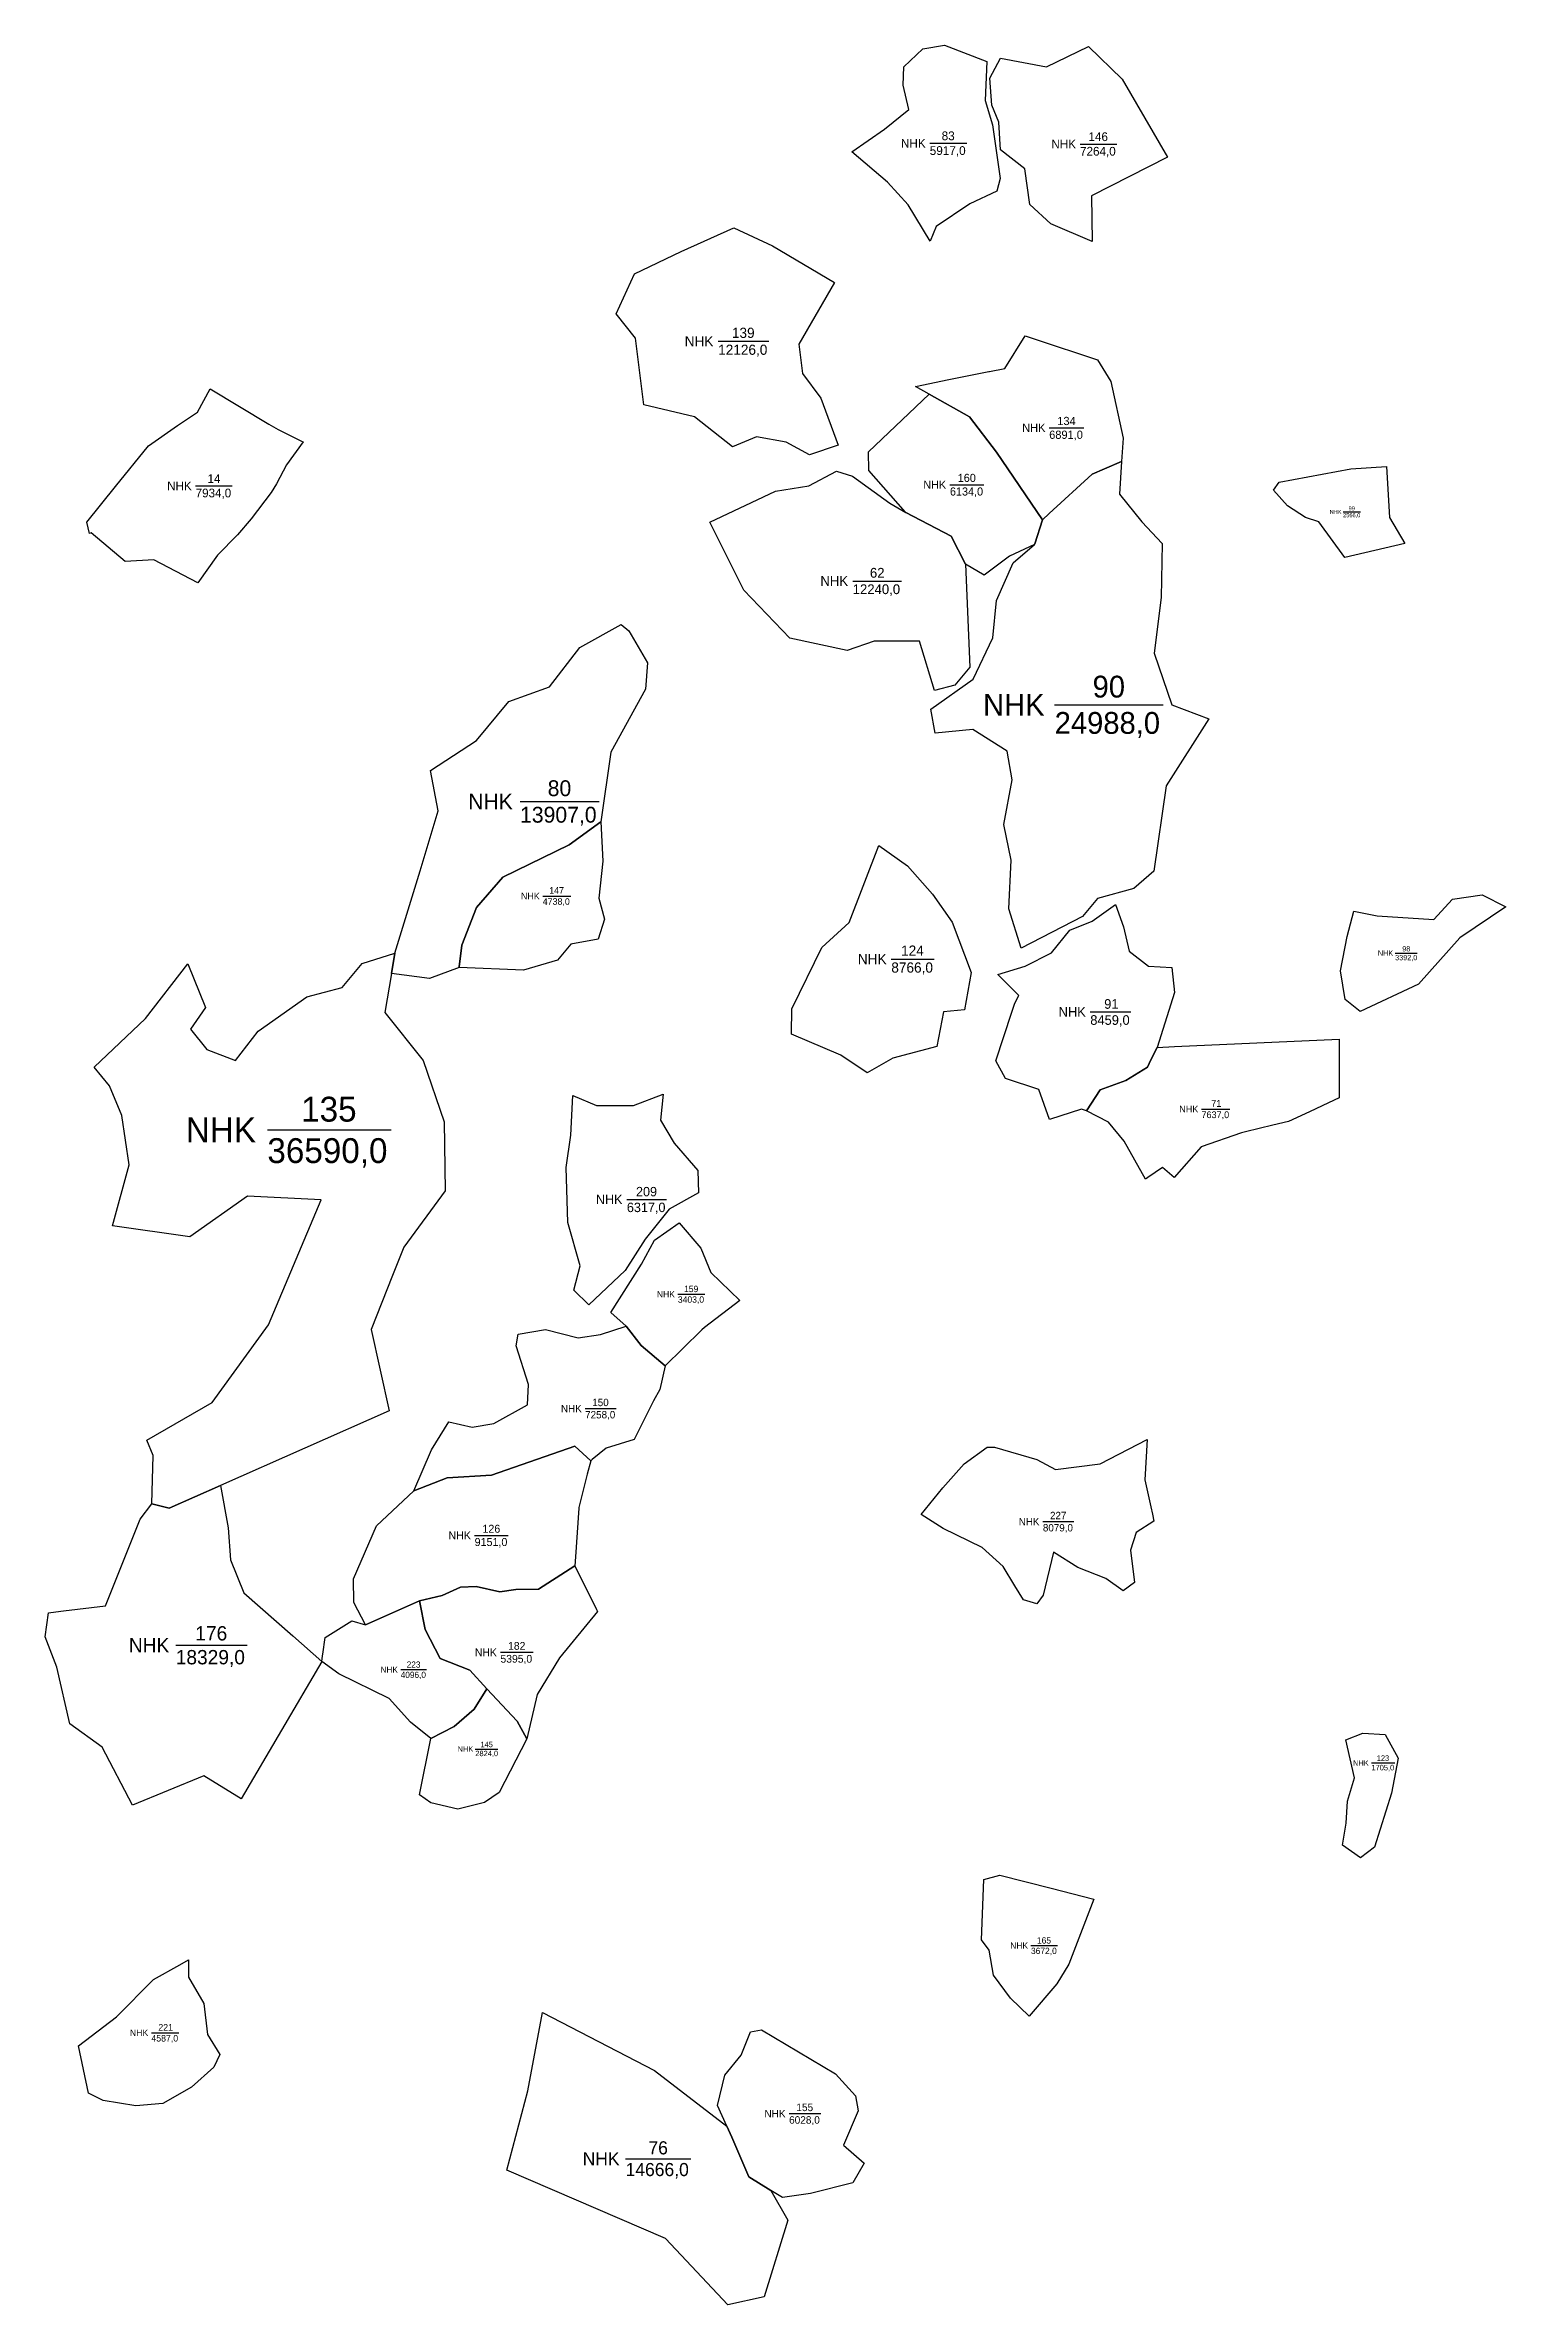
# Model space of a CAD drawing. Extents: x 546371 to 550543, y 1820810 to 1826662.
# Drawn here: x 546810 to 547692, y 1824003 to 1825366 of the extents above; entities that cross this region are included whole.
import ezdxf

# ---------------------------------------------------------------- set-up
doc = ezdxf.new("R2010")
doc.units = 0
doc.layers.add('CanhThua', color=7, linetype='Continuous')
doc.layers.add('NhanDiaChinhThua', color=7, linetype='Continuous')

msp = doc.modelspace()

# ---------------------------------------------------------------- linework, layer by layer
at = {"layer": 'CanhThua'}
for p, q in [((547328.7, 1825353.2), (547340.1, 1825364)), ((547340.1, 1825364), (547353.2, 1825366.2)), ((547353.2, 1825366.2), (547378.7, 1825356.5)), ((547380.6, 1825346.3), (547387.1, 1825358.5)), ((547387.1, 1825358.5), (547414.7, 1825353.2)), ((547414.7, 1825353.2), (547440.2, 1825365.5)), ((547440.2, 1825365.5), (547460.4, 1825345.7)), ((547328.2, 1825342.2), (547328.7, 1825353.2)), ((547378.7, 1825356.5), (547377.8, 1825332.8)), ((547381.8, 1825330.1), (547380.6, 1825346.3)), ((547460.4, 1825345.7), (547487.8, 1825298.6)), ((547331.6, 1825327.5), (547328.2, 1825342.2)), ((547377.8, 1825332.8), (547382.2, 1825318.2)), ((547386, 1825319.8), (547381.8, 1825330.1)), ((547316.9, 1825315.5), (547331.6, 1825327.5)), ((547382.2, 1825318.2), (547386.9, 1825285.8)), ((547387.1, 1825303.2), (547386, 1825319.8)), ((547297.2, 1825301.9), (547316.9, 1825315.5)), ((547401.6, 1825291.7), (547387.1, 1825303.2)), ((547318.8, 1825283.6), (547297.2, 1825301.9)), ((547404.8, 1825270.1), (547401.6, 1825291.7)), ((547487.8, 1825298.6), (547442, 1825275.4)), ((547331.3, 1825270), (547318.8, 1825283.6)), ((547384.7, 1825278.2), (547368.6, 1825270.5)), ((547386.9, 1825285.8), (547384.7, 1825278.2)), ((547442, 1825275.4), (547442.3, 1825247.8)), ((547344.6, 1825247.9), (547331.3, 1825270)), ((547368.6, 1825270.5), (547348.2, 1825256.8)), ((547417.3, 1825258.5), (547404.8, 1825270.1)), ((547194.3, 1825241.7), (547226.1, 1825256.1)), ((547226.1, 1825256.1), (547249.3, 1825245.1)), ((547348.2, 1825256.8), (547344.6, 1825247.9)), ((547442.3, 1825247.8), (547417.3, 1825258.5)), ((547166, 1825228.2), (547194.3, 1825241.7)), ((547249.3, 1825245.1), (547286.9, 1825223.1)), ((547155.1, 1825204.1), (547166, 1825228.2)), ((547286.9, 1825223.1), (547265.2, 1825185.9)), ((547166.7, 1825189.5), (547155.1, 1825204.1)), ((547171.7, 1825149.3), (547166.7, 1825189.5)), ((547265.2, 1825185.9), (547267.6, 1825168.1)), ((547389.7, 1825171.2), (547401.8, 1825190.8)), ((547389.7, 1825171.2), (547401.8, 1825190.8)), ((547401.8, 1825190.8), (547408, 1825188.8)), ((547401.8, 1825190.8), (547408, 1825188.8)), ((547408, 1825188.8), (547445.6, 1825176.4)), ((547408, 1825188.8), (547445.6, 1825176.4)), ((547267.6, 1825168.1), (547278.5, 1825153.3)), ((547355.8, 1825164.6), (547380, 1825169.3)), ((547355.8, 1825164.6), (547380, 1825169.3)), ((547380, 1825169.3), (547380.4, 1825169.3)), ((547380, 1825169.3), (547380.4, 1825169.3)), ((547380.4, 1825169.3), (547389.7, 1825171.2)), ((547380.4, 1825169.3), (547389.7, 1825171.2)), ((547445.6, 1825176.4), (547453.7, 1825163.4)), ((547445.6, 1825176.4), (547453.7, 1825163.4)), ((546902.4, 1825144.8), (546910, 1825158.9)), ((546910, 1825158.9), (546945.3, 1825137.6)), ((547278.5, 1825153.3), (547289, 1825124.8)), ((547307.4, 1825120.9), (547343.9, 1825155.7)), ((547307.4, 1825120.9), (547343.9, 1825155.7)), ((547335.8, 1825160.3), (547355.8, 1825164.6)), ((547335.8, 1825160.3), (547355.8, 1825164.6)), ((547343.9, 1825155.7), (547335.8, 1825160.3)), ((547343.9, 1825155.7), (547335.8, 1825160.3)), ((547343.9, 1825155.7), (547368.3, 1825141.9)), ((547343.9, 1825155.7), (547368.3, 1825141.9)), ((547368.3, 1825141.9), (547343.9, 1825155.7)), ((547368.3, 1825141.9), (547343.9, 1825155.7)), ((547453.7, 1825163.4), (547461, 1825129.1)), ((547453.7, 1825163.4), (547461, 1825129.1)), ((546892.6, 1825138.4), (546902.4, 1825144.8)), ((547202.3, 1825141.9), (547171.7, 1825149.3)), ((547225.3, 1825123.9), (547202.3, 1825141.9)), ((547368.3, 1825141.9), (547384.5, 1825120.6)), ((547368.3, 1825141.9), (547384.5, 1825120.6)), ((547384.5, 1825120.6), (547368.3, 1825141.9)), ((547384.5, 1825120.6), (547368.3, 1825141.9)), ((546872.7, 1825124.5), (546890.2, 1825136.8)), ((546890.2, 1825136.8), (546892.6, 1825138.4)), ((546945.3, 1825137.6), (546951.1, 1825134.4)), ((546951.1, 1825134.4), (546965.2, 1825127.3)), ((546966.2, 1825126.8), (546956.1, 1825113)), ((546965.2, 1825127.3), (546966.2, 1825126.8)), ((547239.7, 1825129.9), (547225.3, 1825123.9)), ((547257.7, 1825126.7), (547239.7, 1825129.9)), ((547271.7, 1825119), (547257.7, 1825126.7)), ((547289, 1825124.8), (547271.7, 1825119)), ((547461, 1825129.1), (547460.1, 1825115.1)), ((547461, 1825129.1), (547460.1, 1825115.1)), ((546852.8, 1825099.9), (546872.7, 1825124.5)), ((546956.1, 1825113), (546950, 1825101.5)), ((547307.5, 1825109.7), (547307.4, 1825120.9)), ((547307.5, 1825109.7), (547307.4, 1825120.9)), ((547384.5, 1825120.6), (547412.3, 1825079.9)), ((547384.5, 1825120.6), (547412.3, 1825079.9)), ((547412.3, 1825079.9), (547384.5, 1825120.6)), ((547412.3, 1825079.9), (547384.5, 1825120.6)), ((547449.8, 1825110.7), (547460.1, 1825115.1)), ((547460.1, 1825115.1), (547449.8, 1825110.7)), ((547460.1, 1825115.1), (547449.8, 1825110.7)), ((547460.1, 1825115.1), (547458.9, 1825095.4)), ((547598.4, 1825110.7), (547620, 1825112.1)), ((547620, 1825112.1), (547621.8, 1825081.3)), ((546835.5, 1825078.5), (546852.8, 1825099.9)), ((546950, 1825101.5), (546946.7, 1825096.3)), ((547251.2, 1825097.2), (547271.3, 1825100.3)), ((547271.3, 1825100.3), (547288, 1825109.1)), ((547288, 1825109.1), (547297.6, 1825106.1)), ((547297.6, 1825106.1), (547320.2, 1825089.9)), ((547329.6, 1825084.5), (547307.5, 1825109.7)), ((547329.6, 1825084.5), (547307.5, 1825109.7)), ((547416.4, 1825083.7), (547442.3, 1825107.4)), ((547442.3, 1825107.4), (547416.4, 1825083.7)), ((547442.3, 1825107.4), (547416.4, 1825083.7)), ((547442.3, 1825107.4), (547449.8, 1825110.7)), ((547449.8, 1825110.7), (547442.3, 1825107.4)), ((547449.8, 1825110.7), (547442.3, 1825107.4)), ((547551.7, 1825097.7), (547555.2, 1825102.5)), ((547560.3, 1825088.3), (547551.7, 1825097.7)), ((547555.2, 1825102.5), (547598.4, 1825110.7)), ((546946.7, 1825096.3), (546934.8, 1825080.4)), ((547211.6, 1825078.5), (547251.2, 1825097.2)), ((547320.2, 1825089.9), (547329.8, 1825084.2)), ((547329.8, 1825084.2), (547329.6, 1825084.5)), ((547329.8, 1825084.2), (547329.6, 1825084.5)), ((547329.8, 1825084.2), (547357.3, 1825070)), ((547357.3, 1825070), (547329.8, 1825084.2)), ((547357.3, 1825070), (547329.8, 1825084.2)), ((547458.9, 1825095.4), (547472.4, 1825078.7)), ((547571.2, 1825081.3), (547560.3, 1825088.3)), ((546837.2, 1825071.5), (546835.5, 1825078.5)), ((546838.2, 1825072), (546837.2, 1825071.5)), ((546858.6, 1825054.6), (546838.2, 1825072)), ((546926.4, 1825070.8), (546914.4, 1825058.6)), ((546934.8, 1825080.4), (546926.4, 1825070.8)), ((547232, 1825037.4), (547211.6, 1825078.5)), ((547407.8, 1825065.4), (547412.3, 1825079.9)), ((547412.3, 1825079.9), (547407.8, 1825065.4)), ((547412.3, 1825079.9), (547407.8, 1825065.4)), ((547412.3, 1825079.9), (547416.4, 1825083.7)), ((547416.4, 1825083.7), (547412.3, 1825079.9)), ((547416.4, 1825083.7), (547412.3, 1825079.9)), ((547472.4, 1825078.7), (547484.6, 1825065.5)), ((547579.1, 1825078.7), (547571.2, 1825081.3)), ((547594.9, 1825057.2), (547579.1, 1825078.7)), ((547621.8, 1825081.3), (547631, 1825065.6)), ((546914.4, 1825058.6), (546902.6, 1825041.8)), ((547357.3, 1825070), (547365.9, 1825053.1)), ((547365.9, 1825053.1), (547357.3, 1825070)), ((547365.9, 1825053.1), (547357.3, 1825070)), ((547392.4, 1825058), (547377.2, 1825046.4)), ((547392.4, 1825058), (547377.2, 1825046.4)), ((547407.5, 1825065), (547392.4, 1825058)), ((547407.5, 1825065), (547392.4, 1825058)), ((547394.7, 1825053.9), (547407.5, 1825065)), ((547407.5, 1825065), (547407.8, 1825065.4)), ((547407.8, 1825065.4), (547407.5, 1825065)), ((547407.8, 1825065.4), (547407.5, 1825065)), ((547484.6, 1825065.5), (547484, 1825033)), ((547631, 1825065.6), (547594.9, 1825057.2)), ((546876, 1825055.7), (546858.6, 1825054.6)), ((546902.6, 1825041.8), (546876, 1825055.7)), ((547365.9, 1825053.1), (547368.4, 1824990.9)), ((547377.2, 1825046.4), (547365.9, 1825053.1)), ((547377.2, 1825046.4), (547365.9, 1825053.1)), ((547384.5, 1825031.1), (547394.7, 1825053.9)), ((547259.8, 1825008.5), (547232, 1825037.4)), ((547382.3, 1825008.6), (547384.5, 1825031.1)), ((547484, 1825033), (547479.7, 1824999.4)), ((547133.1, 1825002.8), (547158.1, 1825016.7)), ((547158.1, 1825016.7), (547162.7, 1825012.8)), ((547114.7, 1824979), (547133.1, 1825002.8)), ((547162.7, 1825012.8), (547173.9, 1824993.6)), ((547294.5, 1825001), (547259.8, 1825008.5)), ((547310.8, 1825006.7), (547294.5, 1825001)), ((547338.1, 1825006.7), (547310.8, 1825006.7)), ((547347.1, 1824976.8), (547338.1, 1825006.7)), ((547370.6, 1824983.6), (547382.3, 1825008.6)), ((547173.9, 1824993.6), (547172.7, 1824977.6)), ((547368.4, 1824990.9), (547359.4, 1824980.1)), ((547479.7, 1824999.4), (547490.5, 1824968.2)), ((547090.2, 1824970.3), (547114.7, 1824979)), ((547172.7, 1824977.6), (547151.9, 1824939.7)), ((547344.9, 1824965.5), (547370.6, 1824983.6)), ((547359.4, 1824980.1), (547347.1, 1824976.8)), ((547070.8, 1824946.6), (547090.2, 1824970.3)), ((547347.5, 1824951.1), (547344.9, 1824965.5)), ((547490.5, 1824968.2), (547512.7, 1824959.7)), ((547370.4, 1824953.3), (547347.5, 1824951.1)), ((547391.1, 1824940.3), (547370.4, 1824953.3)), ((547512.7, 1824959.7), (547487.1, 1824919.3)), ((547043, 1824928.5), (547070.8, 1824946.6)), ((547151.9, 1824939.7), (547145.7, 1824897.5)), ((547394.1, 1824922.9), (547391.1, 1824940.3)), ((547047.6, 1824904.2), (547043, 1824928.5)), ((547389, 1824895.9), (547394.1, 1824922.9)), ((547487.1, 1824919.3), (547479.6, 1824867.9)), ((547036.7, 1824868), (547047.6, 1824904.2)), ((547145.7, 1824897.5), (547126.7, 1824883.8)), ((547126.7, 1824883.8), (547145.7, 1824897.5)), ((547145.7, 1824897.5), (547146.9, 1824873.8)), ((547393.5, 1824874.4), (547389, 1824895.9)), ((547126.7, 1824883.8), (547086.6, 1824864.3)), ((547086.6, 1824864.3), (547126.7, 1824883.8)), ((547295.7, 1824836.9), (547313.5, 1824883.4)), ((547313.5, 1824883.4), (547330.8, 1824871)), ((547021.5, 1824818.4), (547036.7, 1824868)), ((547146.9, 1824873.8), (547144.6, 1824851.5)), ((547330.8, 1824871), (547346, 1824854)), ((547392, 1824845), (547393.5, 1824874.4)), ((547479.6, 1824867.9), (547467.4, 1824857.4)), ((547086.6, 1824864.3), (547070.8, 1824845.9)), ((547070.8, 1824845.9), (547086.6, 1824864.3)), ((547346, 1824854), (547357.9, 1824837.1)), ((547467.4, 1824857.4), (547445.6, 1824851.3)), ((547659.8, 1824851), (547677.7, 1824853.6)), ((547677.7, 1824853.6), (547692, 1824846.3)), ((547070.8, 1824845.9), (547061.8, 1824823.1)), ((547061.8, 1824823.1), (547070.8, 1824845.9)), ((547148, 1824838.9), (547144.2, 1824826.8)), ((547144.6, 1824851.5), (547148, 1824838.9)), ((547399.5, 1824821.3), (547392, 1824845)), ((547436.6, 1824840.4), (547399.5, 1824821.3)), ((547445.6, 1824851.3), (547436.6, 1824840.4)), ((547442.3, 1824837.6), (547456.4, 1824847.7)), ((547456.4, 1824847.7), (547461.3, 1824834.2)), ((547596.2, 1824828.5), (547600.3, 1824843.6)), ((547600.3, 1824843.6), (547614.4, 1824840.9)), ((547614.4, 1824840.9), (547648.6, 1824838.6)), ((547648.6, 1824838.6), (547659.8, 1824851)), ((547692, 1824846.3), (547664.2, 1824827.5)), ((547144.2, 1824826.8), (547127.7, 1824823.8)), ((547279.1, 1824821.8), (547295.7, 1824836.9)), ((547357.9, 1824837.1), (547369.4, 1824806.7)), ((547417.7, 1824818.6), (547428.8, 1824832.2)), ((547428.8, 1824832.2), (547442.3, 1824837.6)), ((547461.3, 1824834.2), (547464.6, 1824819.5)), ((547592.3, 1824807.6), (547596.2, 1824828.5)), ((547664.2, 1824827.5), (547639.4, 1824799.7)), ((546871, 1824779), (546896.4, 1824811.9)), ((546896.4, 1824811.9), (546907.1, 1824785.5)), ((546989.7, 1824797.7), (547001.8, 1824812.2)), ((547001.8, 1824812.2), (547021.5, 1824818.4)), ((547019.4, 1824806.1), (547021.5, 1824818.4)), ((547021.5, 1824818.4), (547019.4, 1824806.1)), ((547061.8, 1824823.1), (547060.2, 1824810.1)), ((547060.2, 1824810.1), (547061.8, 1824823.1)), ((547119.6, 1824814.1), (547099.1, 1824808.1)), ((547127.7, 1824823.8), (547119.6, 1824814.1)), ((547261.2, 1824785.2), (547279.1, 1824821.8)), ((547401.8, 1824810.4), (547417.7, 1824818.6)), ((547464.6, 1824819.5), (547476.4, 1824810.5)), ((546968.4, 1824791.9), (546989.7, 1824797.7)), ((547019.4, 1824806.1), (547015.5, 1824782.6)), ((547042.4, 1824803.1), (547019.4, 1824806.1)), ((547060.2, 1824809.7), (547042.4, 1824803.1)), ((547060.2, 1824810.1), (547060.2, 1824809.7)), ((547060.2, 1824809.7), (547060.2, 1824810.1)), ((547099.1, 1824808.1), (547060.2, 1824809.7)), ((547369.4, 1824806.7), (547365.2, 1824784.2)), ((547385.5, 1824805.5), (547401.8, 1824810.4)), ((547398.1, 1824792.8), (547385.5, 1824805.5)), ((547476.4, 1824810.5), (547490.5, 1824809.7)), ((547490.5, 1824809.7), (547492.1, 1824794.6)), ((547595.1, 1824790.3), (547592.3, 1824807.6)), ((547639.4, 1824799.7), (547604.1, 1824783.1)), ((546907.1, 1824785.5), (546898.1, 1824772.4)), ((546938.9, 1824771.2), (546968.4, 1824791.9)), ((547260.9, 1824769.4), (547261.1, 1824785)), ((547261.1, 1824785), (547261.2, 1824785.2)), ((547365.2, 1824784.2), (547352.6, 1824783)), ((547393.9, 1824782.7), (547395.7, 1824788.2)), ((547395.7, 1824788.2), (547398.1, 1824792.8)), ((547492.1, 1824794.6), (547481.5, 1824761.5)), ((547604.1, 1824783.1), (547595.1, 1824790.3)), ((546840, 1824749.6), (546871, 1824779)), ((546898.1, 1824772.4), (546908, 1824760.2)), ((546925.3, 1824753.5), (546938.9, 1824771.2)), ((547015.5, 1824782.6), (547038.6, 1824753.6)), ((547352.6, 1824783), (547348.6, 1824762.1)), ((547384.2, 1824753.4), (547393.9, 1824782.7)), ((546908, 1824760.2), (546925.3, 1824753.5)), ((547290.6, 1824756.8), (547260.9, 1824769.4)), ((547306.5, 1824746.2), (547290.6, 1824756.8)), ((547348.6, 1824762.1), (547322, 1824754.9)), ((547481.5, 1824761.5), (547477.8, 1824753.9)), ((547477.8, 1824753.9), (547481.5, 1824761.5)), ((547481.5, 1824761.5), (547492, 1824762)), ((547492, 1824762), (547591.4, 1824766.5)), ((547591.4, 1824766.5), (547591.5, 1824731)), ((546849.3, 1824738.3), (546840, 1824749.6)), ((547038.6, 1824753.6), (547051.2, 1824716.6)), ((547322, 1824754.9), (547306.5, 1824746.2)), ((547390, 1824742.7), (547384.2, 1824753.4)), ((547475.7, 1824749.6), (547462.7, 1824741.5)), ((547462.7, 1824741.5), (547475.7, 1824749.6)), ((547477.8, 1824753.9), (547475.7, 1824749.6)), ((547475.7, 1824749.6), (547477.8, 1824753.9)), ((546856.6, 1824720.4), (546849.3, 1824738.3)), ((547127.6, 1824708.6), (547128.8, 1824732.4)), ((547128.8, 1824732.4), (547143.1, 1824726.5)), ((547165.4, 1824726.5), (547183.4, 1824733.3)), ((547183.4, 1824733.3), (547181.8, 1824717.5)), ((547410.1, 1824736), (547390, 1824742.7)), ((547416.6, 1824718), (547410.1, 1824736)), ((547447.1, 1824735.8), (547439, 1824723.2)), ((547439, 1824723.2), (547447.1, 1824735.8)), ((547462.7, 1824741.5), (547447.1, 1824735.8)), ((547447.1, 1824735.8), (547462.7, 1824741.5)), ((547591.5, 1824731), (547584.9, 1824728)), ((546861.1, 1824690.7), (546856.6, 1824720.4)), ((547051.2, 1824716.6), (547051.8, 1824675)), ((547143.1, 1824726.5), (547165.4, 1824726.5)), ((547181.8, 1824717.5), (547190, 1824703.7)), ((547435.8, 1824724.3), (547416.6, 1824718)), ((547439, 1824723.2), (547435.8, 1824724.3)), ((547452.2, 1824716.3), (547439, 1824723.2)), ((547461.7, 1824704.9), (547452.2, 1824716.3)), ((547560.9, 1824716.8), (547551.3, 1824714.5)), ((547573.5, 1824722.6), (547560.9, 1824716.8)), ((547584.9, 1824728), (547573.5, 1824722.6)), ((547124.9, 1824689.1), (547127.6, 1824708.6)), ((547190, 1824703.7), (547204.3, 1824687.1)), ((547474.6, 1824682), (547461.7, 1824704.9)), ((547532.5, 1824710), (547508.2, 1824701.4)), ((547534.9, 1824710.6), (547532.5, 1824710)), ((547551.3, 1824714.5), (547534.9, 1824710.6)), ((546851.1, 1824653.8), (546861.1, 1824690.7)), ((547125.9, 1824655.8), (547124.9, 1824689.1)), ((547484.7, 1824689.1), (547475.9, 1824682.9)), ((547491.9, 1824683), (547484.7, 1824689.1)), ((547508.2, 1824701.4), (547491.9, 1824683)), ((547051.8, 1824675), (547026.8, 1824640.9)), ((547204.3, 1824687.1), (547204.8, 1824673.7)), ((547475.9, 1824682.9), (547474.6, 1824682)), ((546932.6, 1824671.7), (546897.8, 1824647.1)), ((546976.9, 1824669.5), (546932.6, 1824671.7)), ((546945.2, 1824594), (546976.9, 1824669.5)), ((547187.1, 1824663.8), (547172.5, 1824645.8)), ((547204.8, 1824673.7), (547187.1, 1824663.8)), ((546897.8, 1824647.1), (546851.1, 1824653.8)), ((547133.4, 1824629.6), (547125.9, 1824655.8)), ((547178.2, 1824645.1), (547193, 1824655.6)), ((547178.2, 1824645.1), (547193, 1824655.6)), ((547193, 1824655.6), (547206.1, 1824640.3)), ((547193, 1824655.6), (547206.1, 1824640.3)), ((547026.8, 1824640.9), (547020.1, 1824623.9)), ((547172.5, 1824645.8), (547160.4, 1824626.9)), ((547170.4, 1824630.7), (547178.2, 1824645.1)), ((547170.4, 1824630.7), (547178.2, 1824645.1)), ((547206.1, 1824640.3), (547212.2, 1824625.6)), ((547206.1, 1824640.3), (547212.2, 1824625.6)), ((547020.1, 1824623.9), (547007.2, 1824591.3)), ((547129.5, 1824614.9), (547133.4, 1824629.6)), ((547160.4, 1824626.9), (547138.6, 1824606.1)), ((547151.9, 1824601.6), (547170.4, 1824630.7)), ((547151.9, 1824601.6), (547170.4, 1824630.7)), ((547212.2, 1824625.6), (547229.7, 1824608.8)), ((547212.2, 1824625.6), (547229.7, 1824608.8)), ((547138.6, 1824606.1), (547129.5, 1824614.9)), ((547229.7, 1824608.8), (547208.3, 1824592.5)), ((547229.7, 1824608.8), (547208.3, 1824592.5)), ((546911.1, 1824547.3), (546945.2, 1824594)), ((547145.6, 1824588.2), (547161.1, 1824593.2)), ((547145.6, 1824588.2), (547161.1, 1824593.2)), ((547161.1, 1824593.2), (547151.9, 1824601.6)), ((547161.1, 1824593.2), (547151.9, 1824601.6)), ((547170.1, 1824581.6), (547161.1, 1824593.2)), ((547170.1, 1824581.6), (547161.1, 1824593.2)), ((547161.1, 1824593.2), (547170.1, 1824581.6)), ((547161.1, 1824593.2), (547170.1, 1824581.6)), ((547007.2, 1824591.3), (547018.1, 1824542.1)), ((547094.7, 1824581.4), (547095.9, 1824588.4)), ((547094.7, 1824581.4), (547095.9, 1824588.4)), ((547102.1, 1824558.1), (547094.7, 1824581.4)), ((547102.1, 1824558.1), (547094.7, 1824581.4)), ((547095.9, 1824588.4), (547112.4, 1824591.3)), ((547095.9, 1824588.4), (547112.4, 1824591.3)), ((547112.4, 1824591.3), (547132.1, 1824586.3)), ((547112.4, 1824591.3), (547132.1, 1824586.3)), ((547132.1, 1824586.3), (547145.6, 1824588.2)), ((547132.1, 1824586.3), (547145.6, 1824588.2)), ((547184.6, 1824569.4), (547170.1, 1824581.6)), ((547184.6, 1824569.4), (547170.1, 1824581.6)), ((547170.1, 1824581.6), (547184.6, 1824569.4)), ((547170.1, 1824581.6), (547184.6, 1824569.4)), ((547195.2, 1824579.7), (547184.6, 1824569.4)), ((547195.2, 1824579.7), (547184.6, 1824569.4)), ((547206.8, 1824591.1), (547195.2, 1824579.7)), ((547206.8, 1824591.1), (547195.2, 1824579.7)), ((547208.3, 1824592.5), (547206.8, 1824591.1)), ((547208.3, 1824592.5), (547206.8, 1824591.1)), ((547184.6, 1824569.4), (547181.3, 1824555)), ((547184.6, 1824569.4), (547181.3, 1824555)), ((547101.5, 1824545.8), (547102.1, 1824558.1)), ((547101.5, 1824545.8), (547102.1, 1824558.1)), ((547181.3, 1824555), (547177.6, 1824548.3)), ((547181.3, 1824555), (547177.6, 1824548.3)), ((546871.8, 1824524.4), (546911.1, 1824547.3)), ((547018.1, 1824542.1), (546916.2, 1824497.2)), ((547081.2, 1824534.6), (547101.5, 1824545.8)), ((547081.2, 1824534.6), (547101.5, 1824545.8)), ((547175.3, 1824543.8), (547165.8, 1824524.9)), ((547175.3, 1824543.8), (547165.8, 1824524.9)), ((547177.6, 1824548.3), (547175.3, 1824543.8)), ((547177.6, 1824548.3), (547175.3, 1824543.8)), ((547043.5, 1824518.7), (547054.1, 1824535.6)), ((547043.5, 1824518.7), (547054.1, 1824535.6)), ((547054.1, 1824535.6), (547068.2, 1824532.3)), ((547054.1, 1824535.6), (547068.2, 1824532.3)), ((547068.2, 1824532.3), (547081.2, 1824534.6)), ((547068.2, 1824532.3), (547081.2, 1824534.6)), ((547165.8, 1824524.9), (547149, 1824519.6)), ((547165.8, 1824524.9), (547149, 1824519.6)), ((546875.5, 1824515.3), (546871.8, 1824524.4)), ((546874.7, 1824486), (546875.5, 1824515.3)), ((547032.9, 1824493.9), (547043.5, 1824518.7)), ((547032.9, 1824493.9), (547043.5, 1824518.7)), ((547130.1, 1824520.9), (547079.8, 1824503.3)), ((547130.1, 1824520.9), (547079.8, 1824503.3)), ((547079.8, 1824503.3), (547130.1, 1824520.9)), ((547139.7, 1824512.1), (547130.1, 1824520.9)), ((547139.7, 1824512.1), (547130.1, 1824520.9)), ((547130.1, 1824520.9), (547139.7, 1824512.1)), ((547139.7, 1824512.1), (547137.6, 1824504)), ((547140.6, 1824512.8), (547139.7, 1824512.1)), ((547140.6, 1824512.8), (547139.7, 1824512.1)), ((547149, 1824519.6), (547140.6, 1824512.8)), ((547149, 1824519.6), (547140.6, 1824512.8)), ((547365.1, 1824510.1), (547378.9, 1824520.2)), ((547378.9, 1824520.2), (547383.3, 1824520.2)), ((547383.3, 1824520.2), (547409, 1824512.8)), ((547409, 1824512.8), (547420.2, 1824506.8)), ((547447.2, 1824510.2), (547475.5, 1824524.8)), ((547475.5, 1824524.8), (547474.2, 1824500.5)), ((547053.1, 1824501.7), (547032.9, 1824493.9)), ((547053.1, 1824501.7), (547032.9, 1824493.9)), ((547032.9, 1824493.9), (547053.1, 1824501.7)), ((547079.8, 1824503.3), (547053.1, 1824501.7)), ((547079.8, 1824503.3), (547053.1, 1824501.7)), ((547053.1, 1824501.7), (547079.8, 1824503.3)), ((547137.6, 1824504), (547132.5, 1824483.8)), ((547352.3, 1824495.8), (547365.1, 1824510.1)), ((547420.2, 1824506.8), (547447.2, 1824510.2)), ((547474.2, 1824500.5), (547477.7, 1824484.3)), ((546867.7, 1824476.9), (546874.7, 1824486)), ((546874.7, 1824486), (546885.2, 1824483.4)), ((546885.2, 1824483.4), (546874.7, 1824486)), ((546885.2, 1824483.4), (546916.2, 1824497.2)), ((546916.2, 1824497.2), (546885.2, 1824483.4)), ((546916.2, 1824497.2), (546920.9, 1824471.5)), ((547010.4, 1824472.7), (547032.9, 1824493.9)), ((547339.2, 1824479.6), (547352.3, 1824495.8)), ((547477.7, 1824484.3), (547478.7, 1824479.8)), ((546846.9, 1824424.6), (546867.7, 1824476.9)), ((546920.9, 1824471.5), (546922.2, 1824452.2)), ((546996.5, 1824440.8), (547010.4, 1824472.7)), ((547132.5, 1824483.5), (547130.5, 1824454)), ((547132.5, 1824483.8), (547132.5, 1824483.5)), ((547352.4, 1824471.2), (547339.2, 1824479.6)), ((547375.9, 1824459.8), (547352.4, 1824471.2)), ((547479.6, 1824475.5), (547468.9, 1824468.8)), ((547478.7, 1824479.8), (547479.6, 1824475.5)), ((547388.6, 1824448.2), (547375.9, 1824459.8)), ((547418.9, 1824456.9), (547412.7, 1824430.9)), ((547433.6, 1824447.7), (547418.9, 1824456.9)), ((547468.9, 1824468.8), (547465.5, 1824458.1)), ((547465.5, 1824458.1), (547467.9, 1824438.5)), ((546922.2, 1824452.2), (546930.3, 1824432.4)), ((547108.1, 1824434.5), (547127.2, 1824446.9)), ((547108.1, 1824434.5), (547127.2, 1824446.9)), ((547127.2, 1824446.9), (547108.1, 1824434.5)), ((547127.2, 1824446.9), (547130.1, 1824448.7)), ((547127.2, 1824446.9), (547130.1, 1824448.7)), ((547130.1, 1824448.7), (547127.2, 1824446.9)), ((547130.5, 1824454), (547130.1, 1824448.7)), ((547130.1, 1824448.7), (547143.2, 1824422.2)), ((547130.1, 1824448.7), (547143.2, 1824422.2)), ((547395.6, 1824436.6), (547388.6, 1824448.2)), ((547450.5, 1824441), (547433.6, 1824447.7)), ((546930.3, 1824432.4), (546959.8, 1824406.4)), ((546996.7, 1824426.5), (546996.5, 1824440.8)), ((547036.3, 1824427.5), (547050.1, 1824430.7)), ((547036.3, 1824427.5), (547050.1, 1824430.7)), ((547050.1, 1824430.7), (547036.3, 1824427.5)), ((547050.1, 1824430.7), (547061.1, 1824435.7)), ((547050.1, 1824430.7), (547061.1, 1824435.7)), ((547061.1, 1824435.7), (547050.1, 1824430.7)), ((547061.1, 1824435.7), (547070.6, 1824436.2)), ((547061.1, 1824435.7), (547070.6, 1824436.2)), ((547070.6, 1824436.2), (547061.1, 1824435.7)), ((547070.6, 1824436.2), (547084.8, 1824433)), ((547070.6, 1824436.2), (547084.8, 1824433)), ((547084.8, 1824433), (547070.6, 1824436.2)), ((547084.8, 1824433), (547094.5, 1824434.4)), ((547084.8, 1824433), (547094.5, 1824434.4)), ((547094.5, 1824434.4), (547084.8, 1824433)), ((547094.5, 1824434.4), (547108.1, 1824434.5)), ((547094.5, 1824434.4), (547108.1, 1824434.5)), ((547108.1, 1824434.5), (547094.5, 1824434.4)), ((547400.8, 1824428.1), (547395.6, 1824436.6)), ((547412.7, 1824430.9), (547408.9, 1824425.8)), ((547461.1, 1824433.6), (547450.5, 1824441)), ((547467.9, 1824438.5), (547461.1, 1824433.6)), ((546810.4, 1824405.7), (546812.4, 1824420.3)), ((546812.4, 1824420.3), (546816.9, 1824420.9)), ((546816.9, 1824420.9), (546821.4, 1824421.5)), ((546821.4, 1824421.5), (546846.9, 1824424.6)), ((547003.7, 1824413.1), (546996.7, 1824426.5)), ((547003.7, 1824413.1), (547036.3, 1824427.5)), ((547003.7, 1824413.1), (547036.3, 1824427.5)), ((547036.3, 1824427.5), (547003.7, 1824413.1)), ((547036.3, 1824427.5), (547039.7, 1824410.3)), ((547036.3, 1824427.5), (547039.7, 1824410.3)), ((547039.7, 1824410.3), (547036.3, 1824427.5)), ((547039.7, 1824410.3), (547036.3, 1824427.5)), ((547143.7, 1824421.1), (547120.9, 1824393.1)), ((547143.7, 1824421.1), (547120.9, 1824393.1)), ((547143.2, 1824422.2), (547143.7, 1824421.1)), ((547143.2, 1824422.2), (547143.7, 1824421.1)), ((547408.9, 1824425.8), (547400.8, 1824428.1)), ((546817.4, 1824387.5), (546810.4, 1824405.7)), ((546959.8, 1824406.4), (546977.3, 1824390.9)), ((546977.9, 1824395.4), (546979.3, 1824405.3)), ((546977.9, 1824395.4), (546979.3, 1824405.3)), ((546979.3, 1824405.3), (546995.5, 1824415.5)), ((546979.3, 1824405.3), (546995.5, 1824415.5)), ((546995.5, 1824415.5), (547003.7, 1824413.1)), ((546995.5, 1824415.5), (547003.7, 1824413.1)), ((547039.7, 1824410.3), (547048.8, 1824392.7)), ((547039.7, 1824410.3), (547048.8, 1824392.7)), ((547048.8, 1824392.7), (547039.7, 1824410.3)), ((547048.8, 1824392.7), (547039.7, 1824410.3)), ((546977.3, 1824390.9), (546928.6, 1824308.1)), ((546977.3, 1824390.9), (546977.8, 1824394.3)), ((546977.3, 1824390.9), (546977.8, 1824394.3)), ((546987.6, 1824383.5), (546977.3, 1824390.9)), ((546987.6, 1824383.5), (546977.3, 1824390.9)), ((546977.8, 1824394.3), (546977.9, 1824395.4)), ((546977.8, 1824394.3), (546977.9, 1824395.4)), ((547048.8, 1824392.7), (547066.7, 1824385.6)), ((547048.8, 1824392.7), (547066.7, 1824385.6)), ((547066.7, 1824385.6), (547048.8, 1824392.7)), ((547066.7, 1824385.6), (547048.8, 1824392.7)), ((547120.9, 1824393.1), (547107.4, 1824371.1)), ((547120.9, 1824393.1), (547107.4, 1824371.1)), ((546825.2, 1824353.3), (546817.4, 1824387.5)), ((547018, 1824368.5), (546987.6, 1824383.5)), ((547018, 1824368.5), (546987.6, 1824383.5)), ((547066.7, 1824385.6), (547077, 1824374.5)), ((547066.7, 1824385.6), (547077, 1824374.5)), ((547077, 1824374.5), (547066.7, 1824385.6)), ((547077, 1824374.5), (547066.7, 1824385.6)), ((547030.8, 1824354.3), (547018, 1824368.5)), ((547030.8, 1824354.3), (547018, 1824368.5)), ((547069.3, 1824362.1), (547057.2, 1824351.7)), ((547069.3, 1824362.1), (547057.2, 1824351.7)), ((547057.2, 1824351.7), (547069.3, 1824362.1)), ((547077, 1824374.5), (547069.3, 1824362.1)), ((547077, 1824374.5), (547069.3, 1824362.1)), ((547069.3, 1824362.1), (547077, 1824374.5)), ((547095.2, 1824355), (547077, 1824374.5)), ((547095.2, 1824355), (547077, 1824374.5)), ((547077, 1824374.5), (547095.2, 1824355)), ((547107.4, 1824371.1), (547101.1, 1824344.2)), ((547107.4, 1824371.1), (547101.1, 1824344.2)), ((546844.8, 1824339.2), (546825.2, 1824353.3)), ((547043.2, 1824344.4), (547030.8, 1824354.3)), ((547043.2, 1824344.4), (547030.8, 1824354.3)), ((547057.2, 1824351.7), (547043.2, 1824344.4)), ((547057.2, 1824351.7), (547043.2, 1824344.4)), ((547043.2, 1824344.4), (547057.2, 1824351.7)), ((547101.1, 1824344.2), (547095.2, 1824355)), ((547101.1, 1824344.2), (547095.2, 1824355)), ((547095.2, 1824355), (547101.1, 1824344.2)), ((547595.4, 1824343.6), (547605.8, 1824347.6)), ((547605.8, 1824347.6), (547619.1, 1824346.9)), ((546863.1, 1824304.3), (546844.8, 1824339.2)), ((547036.4, 1824310.4), (547043.2, 1824344.4)), ((547101.1, 1824344.2), (547084.5, 1824311.8)), ((547600.6, 1824320.8), (547595.4, 1824343.6)), ((547619.1, 1824346.9), (547627.1, 1824332.6)), ((546906.2, 1824322), (546863.1, 1824304.3)), ((546928.6, 1824308.1), (546906.2, 1824322)), ((547596.4, 1824306.7), (547600.6, 1824320.8)), ((547627.1, 1824332.6), (547623.1, 1824311.4)), ((547043.1, 1824305.6), (547036.4, 1824310.4)), ((547084.5, 1824311.8), (547075.6, 1824305.9)), ((547595.6, 1824293.3), (547596.4, 1824306.7)), ((547623.1, 1824311.4), (547612.7, 1824278.8)), ((547059.4, 1824301.8), (547043.1, 1824305.6)), ((547075.6, 1824305.9), (547059.4, 1824301.8)), ((547593.4, 1824280.1), (547595.6, 1824293.3)), ((547604.2, 1824272.5), (547593.4, 1824280.1)), ((547612.7, 1824278.8), (547604.2, 1824272.5)), ((547375.6, 1824222.9), (547377, 1824259.4)), ((547377, 1824259.4), (547386.7, 1824262)), ((547386.7, 1824262), (547417.6, 1824254.1)), ((547417.6, 1824254.1), (547443.3, 1824247.5)), ((547443.3, 1824247.5), (547428.2, 1824208.2)), ((547380.2, 1824216.8), (547375.6, 1824222.9)), ((547382.8, 1824201.6), (547380.2, 1824216.8)), ((546853.5, 1824176.5), (546875.8, 1824199)), ((546875.8, 1824199), (546891.6, 1824207.9)), ((546891.6, 1824207.9), (546897, 1824210.9)), ((546897, 1824210.9), (546896.9, 1824203.6)), ((546896.9, 1824203.6), (546896.9, 1824200.5)), ((546896.9, 1824200.5), (546906.2, 1824184.5)), ((547393, 1824187.8), (547382.8, 1824201.6)), ((547428.2, 1824208.2), (547421.1, 1824196.5)), ((546906.2, 1824184.5), (546908.3, 1824165.8)), ((547404.4, 1824176.9), (547393, 1824187.8)), ((547421.1, 1824196.5), (547404.4, 1824176.9)), ((546830.5, 1824159), (546853.5, 1824176.5)), ((547101.7, 1824131.8), (547110.5, 1824179.1)), ((547110.5, 1824179.1), (547178.2, 1824144.1)), ((546836.5, 1824130.4), (546830.5, 1824159)), ((546908.3, 1824165.8), (546915.9, 1824153.7)), ((547230.4, 1824153.3), (547236.2, 1824167.5)), ((547236.2, 1824167.5), (547242.8, 1824168.7)), ((547242.8, 1824168.7), (547287.5, 1824142.2)), ((546912.2, 1824146.1), (546898.7, 1824134.1)), ((546915.9, 1824153.7), (546912.2, 1824146.1)), ((547178.2, 1824144.1), (547221.9, 1824110.5)), ((547220.7, 1824141.2), (547230.4, 1824153.3)), ((546845.4, 1824126.1), (546836.5, 1824130.4)), ((546898.7, 1824134.1), (546881.5, 1824124.2)), ((547089.1, 1824084), (547101.7, 1824131.8)), ((547216.2, 1824122.9), (547220.7, 1824141.2)), ((547287.5, 1824142.2), (547299.4, 1824128.9)), ((546865.2, 1824122.7), (546845.4, 1824126.1)), ((546881.5, 1824124.2), (546865.2, 1824122.7)), ((547221.9, 1824110.5), (547216.2, 1824122.9)), ((547301.1, 1824119.7), (547292.3, 1824099)), ((547299.4, 1824128.9), (547301.1, 1824119.7)), ((547221.9, 1824110.5), (547224.9, 1824103.8)), ((547224.9, 1824103.8), (547221.9, 1824110.5)), ((547224.9, 1824103.8), (547235.1, 1824079.9)), ((547235.1, 1824079.9), (547224.9, 1824103.8)), ((547292.3, 1824099), (547304.7, 1824088.2)), ((547184.8, 1824042.7), (547089.1, 1824084)), ((547235.1, 1824079.9), (547248.3, 1824071.7)), ((547248.3, 1824071.7), (547235.1, 1824079.9)), ((547297.8, 1824076.4), (547272.4, 1824069.8)), ((547304.7, 1824088.2), (547297.8, 1824076.4)), ((547248.3, 1824071.7), (547258.6, 1824053.8)), ((547255.4, 1824067.4), (547248.3, 1824071.7)), ((547272.4, 1824069.8), (547255.4, 1824067.4)), ((547258.6, 1824053.8), (547244.4, 1824007.5)), ((547222.4, 1824002.7), (547184.8, 1824042.7)), ((547244.4, 1824007.5), (547222.4, 1824002.7))]:
    msp.add_line(p, q, dxfattribs=at)
at = {"layer": 'NhanDiaChinhThua'}
for p, q in [((547344.3, 1825307.1), (547366.6, 1825307.1)), ((547435, 1825306.6), (547457.2, 1825306.6)), ((547216.6, 1825187.6), (547247.2, 1825187.6)), ((547416.4, 1825135.4), (547437.3, 1825135.4)), ((547416.4, 1825135.4), (547437.3, 1825135.4)), ((546901.2, 1825100.4), (546923.3, 1825100.4)), ((547356.5, 1825101), (547377, 1825101)), ((547356.5, 1825101), (547377, 1825101)), ((547593.8, 1825084.7), (547604.2, 1825084.7)), ((547297.8, 1825042.9), (547327.3, 1825042.9)), ((547419.7, 1824968.2), (547485.2, 1824968.2)), ((547097, 1824909.9), (547144.7, 1824909.9)), ((547110.7, 1824852.8), (547127.6, 1824852.8)), ((547321.1, 1824814.8), (547346.9, 1824814.8)), ((547625.2, 1824818.3), (547638.5, 1824818.3)), ((547441.2, 1824782.9), (547465.6, 1824782.9)), ((547508.3, 1824724.2), (547525.5, 1824724.2)), ((546944.5, 1824711.7), (547019.3, 1824711.7)), ((547161.5, 1824669.7), (547185.5, 1824669.7)), ((547192.3, 1824612.5), (547208.5, 1824612.5)), ((547192.3, 1824612.5), (547208.5, 1824612.5)), ((547136.3, 1824543.5), (547155, 1824543.5)), ((547136.3, 1824543.5), (547155, 1824543.5)), ((547412.6, 1824475.3), (547431.2, 1824475.3)), ((547069.6, 1824467), (547089.9, 1824467)), ((546889.2, 1824400.8), (546932.3, 1824400.8)), ((547085.2, 1824396.5), (547104.9, 1824396.5)), ((547085.2, 1824396.5), (547104.9, 1824396.5)), ((547025, 1824386), (547040.6, 1824386)), ((547025, 1824386), (547040.6, 1824386)), ((547070, 1824338.1), (547083.7, 1824338.1)), ((547610.9, 1824329.7), (547625, 1824329.7)), ((547405.4, 1824219.5), (547421.4, 1824219.5)), ((546874.5, 1824166.8), (546891.1, 1824166.8)), ((547259.4, 1824118.1), (547278.5, 1824118.1)), ((547160.7, 1824090.9), (547200, 1824090.9))]:
    msp.add_line(p, q, dxfattribs=at)

# ---------------------------------------------------------------- texts
for s, height, p in [('NHK', 5.3, (547326.9, 1825304.4)), ('5917,0', 5.3, (547344.3, 1825300)), ('83', 5.3, (547351.5, 1825308.9)), ('NHK', 5.27, (547417.7, 1825304)), ('7264,0', 5.27, (547435, 1825299.6)), ('146', 5.27, (547440.1, 1825308.4)), ('139', 6.14, (547224.9, 1825189.6)), ('NHK', 6.14, (547196.4, 1825184.5)), ('12126,0', 6.14, (547216.6, 1825179.4)), ('134', 4.97, (547421.3, 1825137)), ('134', 4.97, (547421.3, 1825137)), ('NHK', 4.97, (547400.1, 1825132.9)), ('NHK', 4.97, (547400.1, 1825132.9)), ('6891,0', 4.97, (547416.4, 1825128.7)), ('6891,0', 4.97, (547416.4, 1825128.7)), ('NHK', 5.25, (546884, 1825097.7)), ('7934,0', 5.25, (546901.2, 1825093.4)), ('14', 5.25, (546908.4, 1825102.1)), ('NHK', 4.89, (547340.4, 1825098.6)), ('NHK', 4.89, (547340.4, 1825098.6)), ('6134,0', 4.89, (547356.5, 1825094.5)), ('6134,0', 4.89, (547356.5, 1825094.5)), ('160', 4.89, (547361.2, 1825102.7)), ('160', 4.89, (547361.2, 1825102.7)), ('NHK', 2.46, (547585.7, 1825083.4)), ('2566,0', 2.46, (547593.8, 1825081.4)), ('99', 2.46, (547597.1, 1825085.5)), ('NHK', 5.92, (547278.3, 1825040)), ('62', 5.92, (547308.2, 1825044.9)), ('12240,0', 5.92, (547297.8, 1825035)), ('NHK', 13.16, (547376.5, 1824961.6)), ('90', 13.16, (547442.6, 1824972.6)), ('24988,0', 13.16, (547419.7, 1824950.7)), ('80', 9.56, (547113.7, 1824913.1)), ('NHK', 9.56, (547065.7, 1824905.1)), ('13907,0', 9.56, (547097, 1824897.1)), ('NHK', 4, (547097.6, 1824850.8)), ('147', 4, (547114.6, 1824854.2)), ('4738,0', 4, (547110.7, 1824847.5)), ('NHK', 6.15, (547300.9, 1824811.7)), ('8766,0', 6.15, (547321.1, 1824806.6)), ('124', 6.15, (547327, 1824816.8)), ('NHK', 3.16, (547614.8, 1824816.8)), ('3392,0', 3.16, (547625.2, 1824814.1)), ('98', 3.16, (547629.5, 1824819.4)), ('NHK', 5.81, (547422.1, 1824780)), ('91', 5.81, (547449.6, 1824784.8)), ('8459,0', 5.81, (547441.2, 1824775.1)), ('135', 15, (546964.9, 1824716.7)), ('71', 4.09, (547514.2, 1824725.6)), ('NHK', 15, (546895.3, 1824704.2)), ('NHK', 4.09, (547494.9, 1824722.2)), ('7637,0', 4.09, (547508.3, 1824718.8)), ('36590,0', 15, (546944.5, 1824691.7)), ('209', 5.69, (547167, 1824671.6)), ('NHK', 5.69, (547142.8, 1824666.9)), ('6317,0', 5.69, (547161.5, 1824662.1)), ('NHK', 3.86, (547179.6, 1824610.6)), ('NHK', 3.86, (547179.6, 1824610.6)), ('3403,0', 3.86, (547192.3, 1824607.4)), ('3403,0', 3.86, (547192.3, 1824607.4)), ('159', 3.86, (547196, 1824613.8)), ('159', 3.86, (547196, 1824613.8)), ('NHK', 4.45, (547121.7, 1824541.3)), ('NHK', 4.45, (547121.7, 1824541.3)), ('7258,0', 4.45, (547136.3, 1824537.6)), ('7258,0', 4.45, (547136.3, 1824537.6)), ('150', 4.45, (547140.6, 1824545)), ('150', 4.45, (547140.6, 1824545)), ('126', 4.83, (547074.3, 1824468.6)), ('NHK', 4.43, (547398, 1824473.1)), ('8079,0', 4.43, (547412.6, 1824469.4)), ('227', 4.43, (547416.9, 1824476.8)), ('NHK', 4.83, (547053.8, 1824464.6)), ('9151,0', 4.83, (547069.6, 1824460.6)), ('NHK', 8.64, (546860.9, 1824396.4)), ('176', 8.64, (546901, 1824403.6)), ('182', 4.68, (547089.8, 1824398)), ('182', 4.68, (547089.8, 1824398)), ('18329,0', 8.64, (546889.2, 1824389.2)), ('223', 3.72, (547028.6, 1824387.2)), ('223', 3.72, (547028.6, 1824387.2)), ('NHK', 4.68, (547069.8, 1824394.1)), ('NHK', 4.68, (547069.8, 1824394.1)), ('5395,0', 4.68, (547085.2, 1824390.2)), ('5395,0', 4.68, (547085.2, 1824390.2)), ('NHK', 3.72, (547012.8, 1824384.1)), ('NHK', 3.72, (547012.8, 1824384.1)), ('4096,0', 3.72, (547025, 1824381)), ('4096,0', 3.72, (547025, 1824381)), ('NHK', 3.26, (547059.3, 1824336.5)), ('2824,0', 3.26, (547070, 1824333.8)), ('145', 3.26, (547073.1, 1824339.2)), ('123', 3.36, (547614.1, 1824330.9)), ('NHK', 3.36, (547599.8, 1824328)), ('1705,0', 3.36, (547610.9, 1824325.2)), ('NHK', 3.81, (547392.9, 1824217.6)), ('3672,0', 3.81, (547405.4, 1824214.4)), ('165', 3.81, (547409, 1824220.7)), ('221', 3.95, (546878.7, 1824168.2)), ('NHK', 3.95, (546861.5, 1824164.9)), ('4587,0', 3.95, (546874.5, 1824161.6)), ('NHK', 4.54, (547244.5, 1824115.8)), ('6028,0', 4.54, (547259.4, 1824112)), ('155', 4.54, (547263.8, 1824119.6)), ('NHK', 7.9, (547134.8, 1824086.9)), ('76', 7.9, (547174.5, 1824093.5)), ('14666,0', 7.9, (547160.7, 1824080.4))]:
    msp.add_text(s, height=height, dxfattribs=at).set_placement(p)

doc.saveas('drawing.dxf')
